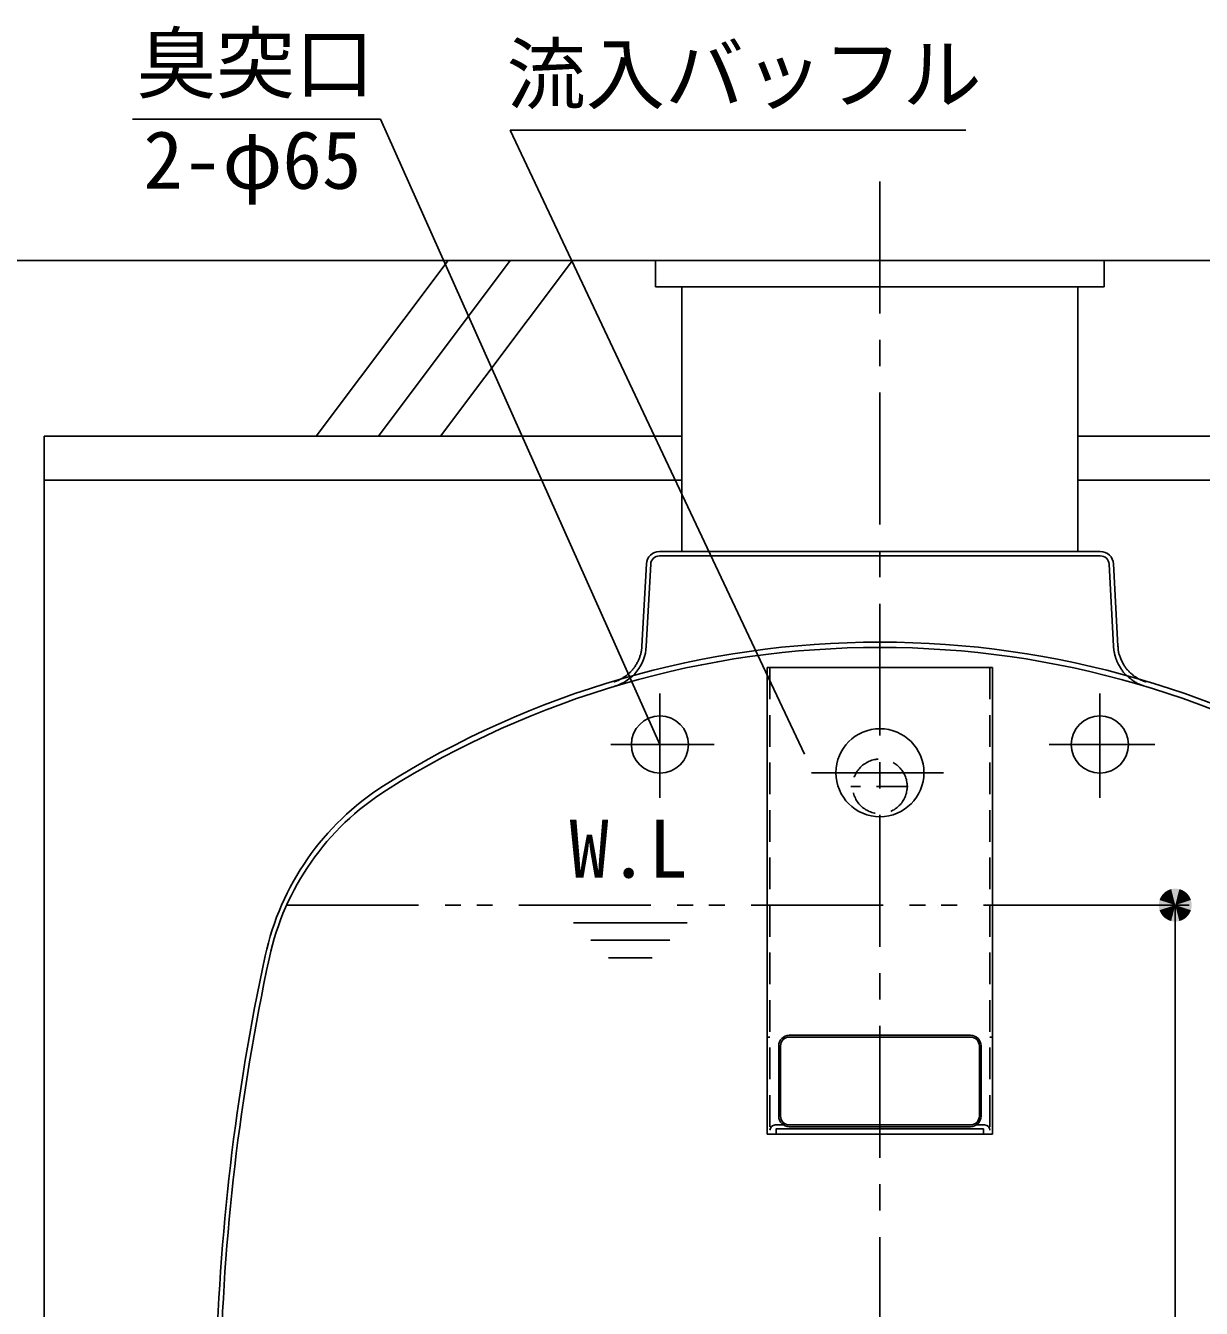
# Model space of a CAD drawing. Units: millimetres, scale not verified. Extents: x -24131 to 8910, y -6308 to 6308.
# Drawn here: x 161 to 1498, y -2782 to -1324 of the extents above; entities that cross this region are included whole.
import ezdxf
from ezdxf.enums import TextEntityAlignment as Align

# ---------------------------------------------------------------- set-up
doc = ezdxf.new("R2010")
doc.units = ezdxf.units.MM
doc.header["$LTSCALE"] = 30
for name, pattern in [('CHAIN1', [8, 5, -1, 1, -1]), ('DASHED1', [1.8, 1.2, -0.6]), ('DOUBLE_CHAIN1', [8.8, 5, -1, 0.6, -0.6, 0.6, -1])]:
    doc.linetypes.add(name, pattern=pattern)
for name, color, linetype, lineweight in [('0-1_空気管', 3, 'Continuous', 25), ('0-4_09', 3, 'Continuous', 25), ('0-5_躯体', 3, 'Continuous', 25), ('0-B_機器', 2, 'Continuous', 25), ('0-C_文字', 3, 'Continuous', 25), ('0-D_08', 2, 'Continuous', 25), ('1-5_00クル-フ-6寸法', 132, 'Continuous', 25)]:
    doc.layers.add(name, color=color, linetype=linetype, lineweight=lineweight)
doc.styles.add('ＭＳ ゴシック', font='')
doc.styles.get('ＭＳ ゴシック').set_extended_font_data('MS Gothic')

msp = doc.modelspace()

# ---------------------------------------------------------------- linework, layer by layer
at = {"layer": '0-1_空気管', "linetype": 'CHAIN1'}
for p, q in [((1132.25, -1501), (1132.25, -3836.29)), ((882.25, -2083.26), (882.25, -2201.77)), ((1382.25, -2201.77), (1382.25, -2083.26)), ((826.39, -2141.13), (943.78, -2141.13)), ((1324.57, -2141.13), (1444.76, -2141.13)), ((1054.51, -2173.13), (1213.55, -2173.13))]:
    msp.add_line(p, q, dxfattribs=at)
at = {"layer": '0-1_空気管', "linetype": 'DASHED1'}
msp.add_line((1164.25, -2188.63), (1099.25, -2188.63), dxfattribs=at)
at = {"layer": '0-1_空気管', "linetype": 'DOUBLE_CHAIN1'}
msp.add_line((457.93, -2323.63), (1806.56, -2323.63), dxfattribs=at)
at = {"layer": '0-1_空気管'}
for centre, radius in [((882.25, -2141.13), 32.5), ((1382.25, -2141.13), 32.5), ((1132.25, -2173.13), 50)]:
    msp.add_circle(centre, radius, dxfattribs=at)
at = {"layer": '0-1_空気管', "linetype": 'DASHED1'}
msp.add_circle((1132.25, -2188.63), 31, dxfattribs=at)
at = {"layer": '0-1_空気管'}
for centre, radius, start, end in [((1132.25, -3080.63), 1056, 90, 122.294), ((1132.25, -3080.63), 1056, 57.706, 90), ((1132.25, -3080.63), 1050, 90, 122.294), ((1132.25, -3080.63), 1050, 57.706, 90), ((732.74, -2445.89), 306, 122.5569, 167.799), ((731.56, -2446.64), 300, 122.294, 167.825), ((2882.07, -2910.63), 2505, 167.799, 178.863), ((2882.07, -2910.63), 2500, 167.825, 178.863)]:
    msp.add_arc(centre, radius, start, end, dxfattribs=at)
at = {"layer": '0-4_09'}
for p, q in [((907.25, -1921.6), (907.25, -1620.65)), ((1357.25, -1620.65), (1357.25, -1921.6)), ((1382.76, -1921.6), (881.74, -1921.6)), ((866.76, -1935.81), (861.71, -2029.16)), ((866.7, -2029.42), (871.75, -1936.07)), ((881.74, -1926.6), (1382.76, -1926.6)), ((1392.75, -1936.07), (1397.8, -2029.42)), ((1402.79, -2029.16), (1397.74, -1935.81)), ((1431.39, -2074.1), (1431.91, -2074.26)), ((1431.91, -2074.26), (1433.39, -2074.71))]:
    msp.add_line(p, q, dxfattribs=at)
for points in [[(853.34, -2053.04), (853.9, -2052.23), (854.45, -2051.41), (854.98, -2050.58), (855.49, -2049.73), (855.99, -2048.88), (856.46, -2048.01), (856.92, -2047.14), (857.35, -2046.26), (857.77, -2045.36), (858.16, -2044.46), (858.54, -2043.55), (858.9, -2042.63), (859.23, -2041.72), (859.54, -2040.82), (859.83, -2039.93), (860.1, -2039.06), (860.34, -2038.22), (860.55, -2037.4), (860.73, -2036.62), (860.9, -2035.88), (861.04, -2035.17), (861.16, -2034.5), (861.26, -2033.88), (861.34, -2033.28), (861.41, -2032.73), (861.47, -2032.22), (861.52, -2031.75), (861.56, -2031.32), (861.6, -2030.93), (861.63, -2030.58), (861.65, -2030.28), (861.66, -2030.01), (861.68, -2029.78), (861.71, -2029.16)], [(1397.8, -2029.42), (1397.83, -2030.05), (1397.84, -2030.31), (1397.86, -2030.62), (1397.88, -2030.98), (1397.91, -2031.37), (1397.94, -2031.79), (1397.97, -2032.23), (1398.01, -2032.69), (1398.06, -2033.16), (1398.12, -2033.62), (1398.18, -2034.09), (1398.25, -2034.58), (1398.34, -2035.09), (1398.44, -2035.62), (1398.55, -2036.19), (1398.69, -2036.79), (1398.84, -2037.45), (1399.02, -2038.15), (1399.22, -2038.9), (1399.43, -2039.68), (1399.65, -2040.46), (1399.87, -2041.25), (1400.1, -2042.01), (1400.33, -2042.75), (1400.55, -2043.45), (1400.76, -2044.09), (1400.97, -2044.69), (1401.19, -2045.27), (1401.42, -2045.84), (1401.68, -2046.43), (1401.96, -2047.05), (1402.29, -2047.72), (1402.66, -2048.46), (1403.08, -2049.28), (1403.55, -2050.17), (1404.06, -2051.1), (1404.6, -2052.07), (1405.16, -2053.05), (1405.73, -2054.02)], [(1414.99, -2057.75), (1414.29, -2057.04), (1413.62, -2056.34), (1413, -2055.67), (1412.42, -2055), (1411.87, -2054.32), (1411.35, -2053.63), (1410.84, -2052.9), (1410.33, -2052.13), (1409.83, -2051.29), (1409.3, -2050.37), (1408.76, -2049.37), (1408.2, -2048.3), (1407.64, -2047.18), (1407.09, -2046.03), (1406.55, -2044.87), (1406.04, -2043.72), (1405.57, -2042.61), (1405.14, -2041.56), (1404.76, -2040.57), (1404.43, -2039.66), (1404.15, -2038.79), (1403.92, -2037.98), (1403.72, -2037.2), (1403.55, -2036.45), (1403.4, -2035.72), (1403.28, -2034.99), (1403.18, -2034.27), (1403.1, -2033.56), (1403.03, -2032.87), (1402.97, -2032.21), (1402.93, -2031.59), (1402.89, -2031.04), (1402.86, -2030.55), (1402.79, -2029.16)], [(829.68, -2069.92), (830.1, -2069.79), (830.27, -2069.74), (830.49, -2069.67), (830.75, -2069.59), (831.04, -2069.5), (831.37, -2069.39), (831.74, -2069.26), (832.15, -2069.12), (832.6, -2068.96), (833.08, -2068.78), (833.6, -2068.58), (834.15, -2068.36), (834.74, -2068.11), (835.36, -2067.84), (836.01, -2067.54), (836.7, -2067.21), (837.41, -2066.84), (838.15, -2066.44), (838.92, -2066.01), (839.7, -2065.55), (840.49, -2065.06), (841.3, -2064.54), (842.1, -2064), (842.91, -2063.44), (843.7, -2062.86), (844.49, -2062.26), (845.26, -2061.64), (846.01, -2061.01), (846.76, -2060.36), (847.48, -2059.69), (848.2, -2059.01), (848.9, -2058.32), (849.58, -2057.61), (850.25, -2056.88), (850.9, -2056.14), (851.53, -2055.38), (852.15, -2054.61), (852.75, -2053.83), (853.34, -2053.04)], [(1405.73, -2054.02), (1406.31, -2054.97), (1406.88, -2055.88), (1407.45, -2056.73), (1408.02, -2057.53), (1408.6, -2058.29), (1409.22, -2059.04), (1409.87, -2059.78), (1410.57, -2060.53), (1411.35, -2061.3), (1412.2, -2062.1), (1413.14, -2062.95), (1414.15, -2063.84), (1415.21, -2064.73), (1416.31, -2065.63), (1417.42, -2066.52), (1418.52, -2067.37), (1419.59, -2068.18), (1420.62, -2068.92), (1421.58, -2069.58), (1422.49, -2070.17), (1423.34, -2070.7), (1424.16, -2071.17), (1424.95, -2071.59), (1425.71, -2071.97), (1426.47, -2072.32), (1427.22, -2072.64), (1427.97, -2072.94), (1428.72, -2073.22), (1429.45, -2073.47), (1430.15, -2073.71), (1430.8, -2073.92), (1431.39, -2074.1)], [(1434.82, -2069.92), (1434.28, -2069.75), (1434.06, -2069.69), (1433.79, -2069.61), (1433.48, -2069.51), (1433.14, -2069.4), (1432.78, -2069.29), (1432.4, -2069.16), (1432.01, -2069.03), (1431.61, -2068.89), (1431.22, -2068.74), (1430.82, -2068.59), (1430.41, -2068.42), (1429.98, -2068.24), (1429.54, -2068.04), (1429.07, -2067.81), (1428.57, -2067.57), (1428.03, -2067.29), (1427.45, -2066.99), (1426.83, -2066.66), (1426.2, -2066.31), (1425.56, -2065.95), (1424.92, -2065.59), (1424.3, -2065.22), (1423.7, -2064.87), (1423.14, -2064.53), (1422.63, -2064.2), (1422.15, -2063.89), (1421.69, -2063.58), (1421.23, -2063.25), (1420.77, -2062.9), (1420.29, -2062.52), (1419.77, -2062.1), (1419.21, -2061.61), (1418.58, -2061.07), (1417.9, -2060.47), (1417.19, -2059.83), (1416.46, -2059.15), (1415.72, -2058.45), (1414.99, -2057.75)]]:
    msp.add_lwpolyline(points, dxfattribs=at)
for centre, radius, start, end in [((881.74, -1936.6), 15, 90, 177), ((1382.76, -1936.6), 15, 3, 90), ((881.74, -1936.6), 10, 90, 177), ((1382.76, -1936.6), 10, 3, 90), ((816.77, -2026.81), 50, 286.666, 357)]:
    msp.add_arc(centre, radius, start, end, dxfattribs=at)
at = {"layer": '0-5_躯体'}
for p, q in [((1387.25, -1590.65), (877.25, -1590.65)), ((1004.25, -2583.91), (1004.25, -2053.6)), ((1260.25, -2053.6), (1004.25, -2053.6)), ((1260.25, -2053.6), (1260.25, -2583.91)), ((1029.25, -2471.6), (1235.25, -2471.6)), ((1029.25, -2473.6), (1235.25, -2473.6)), ((1017.25, -2563.6), (1017.25, -2483.6)), ((1019.25, -2563.6), (1019.25, -2483.6)), ((1245.25, -2483.6), (1245.25, -2563.6)), ((1247.25, -2483.6), (1247.25, -2563.6)), ((1022.61, -2573.6), (1013.25, -2573.6)), ((1235.27, -2573.6), (1029.25, -2573.6)), ((1235.25, -2575.6), (1029.25, -2575.6)), ((1251.25, -2573.6), (1241.88, -2573.6)), ((1249.98, -2583.91), (1249.98, -2577.85)), ((1004.25, -2583.91), (1260.25, -2583.91))]:
    msp.add_line(p, q, dxfattribs=at)
at = {"layer": '0-5_躯体', "linetype": 'DASHED1'}
for p, q in [((1007.25, -2053.6), (1007.25, -2583.91)), ((1257.25, -2053.6), (1257.25, -2583.91)), ((1007.25, -2473.6), (1004.25, -2473.6)), ((1260.25, -2473.6), (1257.25, -2473.6))]:
    msp.add_line(p, q, dxfattribs=at)
at = {"layer": '0-5_躯体'}
msp.add_lwpolyline([(1014.51, -2583.91), (1014.51, -2577.85), (1249.98, -2577.85)], dxfattribs=at)
for centre, radius, start, end in [((1029.25, -2483.6), 12, 90, 180), ((1029.25, -2483.6), 10, 90, 180), ((1235.25, -2483.6), 12, 0, 90), ((1235.25, -2483.6), 10, 0, 90), ((1029.25, -2563.6), 12, 180, 270), ((1029.25, -2563.6), 10, 180, 270), ((1235.25, -2563.6), 10, 270, 0), ((1235.25, -2563.6), 12, 270, 0), ((1013.25, -2579.6), 6, 90, 180), ((1251.25, -2579.6), 6, 0, 90)]:
    msp.add_arc(centre, radius, start, end, dxfattribs=at)
at = {"layer": '0-B_機器'}
for p, q in [((-379.25, -1590.65), (2740.33, -1590.65)), ((491.46, -1790.65), (641.45, -1590.65)), ((562.17, -1790.65), (712.17, -1590.65)), ((632.88, -1790.65), (782.88, -1590.65)), ((182.25, -1790.65), (907.25, -1790.65)), ((1357.25, -1790.65), (2382.25, -1790.65)), ((182.25, -1840.65), (907.25, -1840.65)), ((1357.25, -1840.65), (2382.25, -1840.65))]:
    msp.add_line(p, q, dxfattribs=at)
at = {"layer": '0-B_機器', "color": 3}
for p, q in [((877.25, -1590.65), (1387.25, -1590.65)), ((877.25, -1590.65), (877.25, -1620.65)), ((1387.25, -1590.65), (1387.25, -1620.65)), ((877.25, -1620.65), (1387.25, -1620.65))]:
    msp.add_line(p, q, dxfattribs=at)
at = {"layer": '0-C_文字'}
for p, q in [((564.52, -1430.31), (282.55, -1430.31)), ((882.25, -2141.13), (564.52, -1430.31)), ((1229.94, -1442.6), (711.94, -1442.6)), ((1046.7, -2152.09), (711.94, -1442.6)), ((913.31, -2343.62), (783.8, -2343.62)), ((893.31, -2363.62), (803.8, -2363.62)), ((873.31, -2383.62), (823.8, -2383.62))]:
    msp.add_line(p, q, dxfattribs=at)
at = {"layer": '0-D_08'}
msp.add_line((182.25, -3780.63), (182.25, -1790.65), dxfattribs=at)
at = {"layer": '1-5_00クル-フ-6寸法', "color": 4}
for p, q in [((1347.94, -2323.63), (1467.94, -2323.63)), ((1467.94, -2323.63), (1467.94, -3773.63))]:
    msp.add_line(p, q, dxfattribs=at)
at = {"layer": '1-5_00クル-フ-6寸法'}
for points in [[(1467.94, -2323.63), (1449.52, -2320.11), (1450.11, -2317.83)], [(1467.94, -2323.63), (1450.11, -2317.83), (1450.97, -2315.64)], [(1467.94, -2323.63), (1450.97, -2315.64), (1452.11, -2313.58)], [(1467.94, -2323.63), (1452.11, -2313.58), (1453.49, -2311.68)], [(1467.94, -2323.63), (1453.49, -2311.68), (1455.1, -2309.96)], [(1467.94, -2323.63), (1455.1, -2309.96), (1456.92, -2308.46)], [(1467.94, -2323.63), (1456.92, -2308.46), (1458.91, -2307.2)], [(1467.94, -2323.63), (1458.91, -2307.2), (1461.04, -2306.19)], [(1467.94, -2323.63), (1461.04, -2306.19), (1463.28, -2305.47)], [(1467.94, -2323.63), (1463.28, -2305.47), (1465.59, -2305.03)], [(1467.94, -2323.63), (1465.59, -2305.03), (1467.94, -2304.88)], [(1467.94, -2323.63), (1467.94, -2304.88), (1470.29, -2305.03)], [(1467.94, -2323.63), (1470.29, -2305.03), (1472.6, -2305.47)], [(1467.94, -2323.63), (1472.6, -2305.47), (1474.84, -2306.19)], [(1467.94, -2323.63), (1474.84, -2306.19), (1476.97, -2307.2)], [(1467.94, -2323.63), (1476.97, -2307.2), (1478.96, -2308.46)], [(1467.94, -2323.63), (1478.96, -2308.46), (1480.77, -2309.96)], [(1467.94, -2323.63), (1480.77, -2309.96), (1482.39, -2311.68)], [(1467.94, -2323.63), (1482.39, -2311.68), (1483.77, -2313.58)], [(1467.94, -2323.63), (1483.77, -2313.58), (1484.9, -2315.64)], [(1467.94, -2323.63), (1484.9, -2315.64), (1485.77, -2317.83)], [(1467.94, -2323.63), (1485.77, -2317.83), (1486.36, -2320.11)], [(1467.94, -2323.63), (1449.23, -2322.45), (1449.52, -2320.11)], [(1467.94, -2323.63), (1449.23, -2324.81), (1449.23, -2322.45)], [(1467.94, -2323.63), (1449.52, -2327.14), (1449.23, -2324.81)], [(1467.94, -2323.63), (1450.11, -2329.42), (1449.52, -2327.14)], [(1467.94, -2323.63), (1450.97, -2331.61), (1450.11, -2329.42)], [(1467.94, -2323.63), (1452.11, -2333.67), (1450.97, -2331.61)], [(1467.94, -2323.63), (1453.49, -2335.58), (1452.11, -2333.67)], [(1467.94, -2323.63), (1455.1, -2337.3), (1453.49, -2335.58)], [(1467.94, -2323.63), (1456.92, -2338.8), (1455.1, -2337.3)], [(1467.94, -2323.63), (1458.91, -2340.06), (1456.92, -2338.8)], [(1467.94, -2323.63), (1461.04, -2341.06), (1458.91, -2340.06)], [(1467.94, -2323.63), (1463.28, -2341.79), (1461.04, -2341.06)], [(1467.94, -2323.63), (1465.59, -2342.23), (1463.28, -2341.79)], [(1467.94, -2323.63), (1467.94, -2342.38), (1465.59, -2342.23)], [(1467.94, -2323.63), (1486.36, -2320.11), (1486.65, -2322.45)], [(1467.94, -2323.63), (1486.65, -2322.45), (1486.65, -2324.81)], [(1467.94, -2323.63), (1470.29, -2342.23), (1467.94, -2342.38)], [(1467.94, -2323.63), (1472.6, -2341.79), (1470.29, -2342.23)], [(1467.94, -2323.63), (1474.84, -2341.06), (1472.6, -2341.79)], [(1467.94, -2323.63), (1476.97, -2340.06), (1474.84, -2341.06)], [(1467.94, -2323.63), (1478.96, -2338.8), (1476.97, -2340.06)], [(1467.94, -2323.63), (1480.77, -2337.3), (1478.96, -2338.8)], [(1467.94, -2323.63), (1482.39, -2335.58), (1480.77, -2337.3)], [(1467.94, -2323.63), (1483.77, -2333.67), (1482.39, -2335.58)], [(1467.94, -2323.63), (1484.9, -2331.61), (1483.77, -2333.67)], [(1467.94, -2323.63), (1485.77, -2329.42), (1484.9, -2331.61)], [(1467.94, -2323.63), (1486.36, -2327.14), (1485.77, -2329.42)], [(1467.94, -2323.63), (1486.65, -2324.81), (1486.36, -2327.14)]]:
    msp.add_solid(points, dxfattribs=at)

# ---------------------------------------------------------------- texts
at = {"layer": '0-C_文字', "color": 4, "style": 'ＭＳ ゴシック'}
for s, p in [('臭突口', (287.55, -1419.31)), ('流入バッフル', (707.94, -1431.6)), ('2-φ65', (295.15, -1529.11)), ('W.L', (779.3, -2312.24))]:
    msp.add_text(s, height=65.98, dxfattribs=at).set_placement(p, align=Align.BOTTOM_LEFT)

doc.saveas('drawing.dxf')
